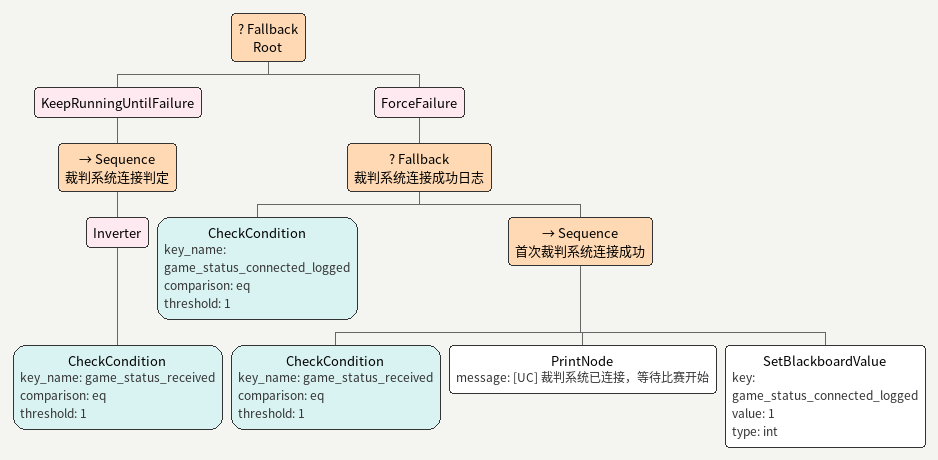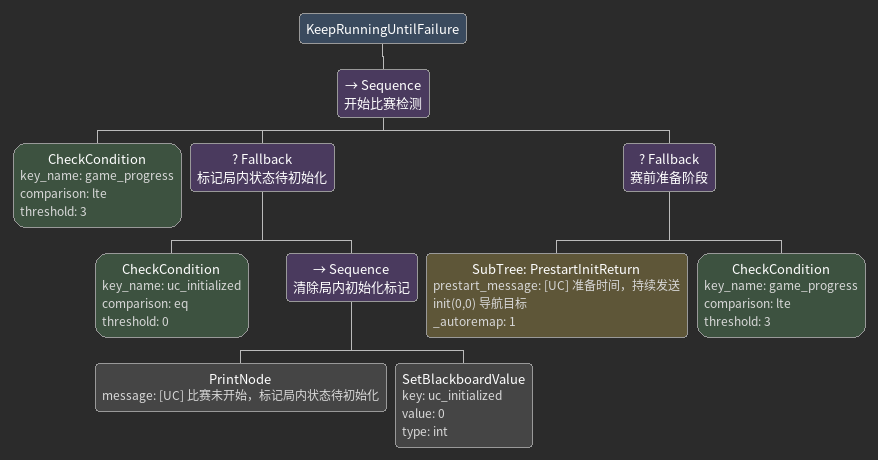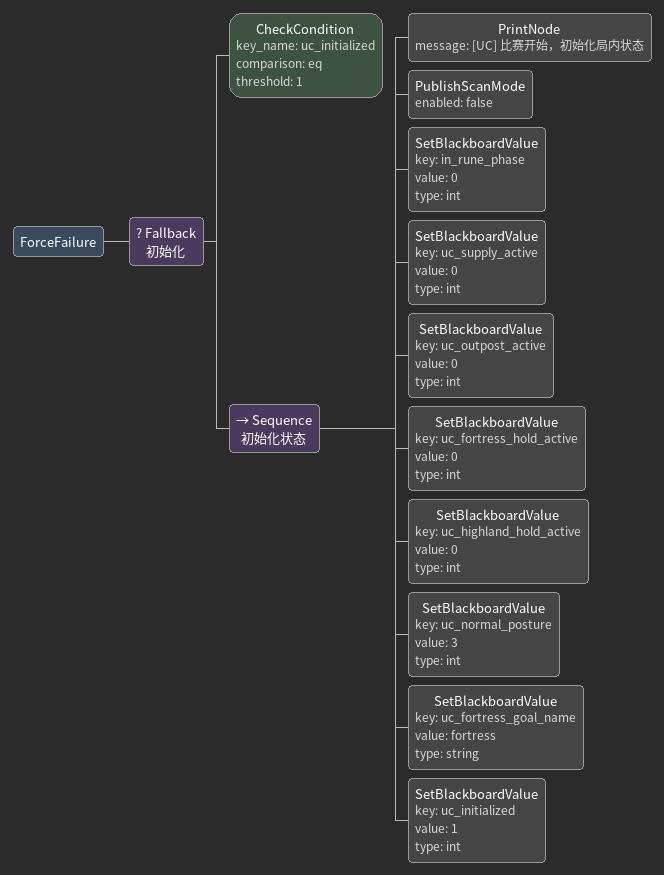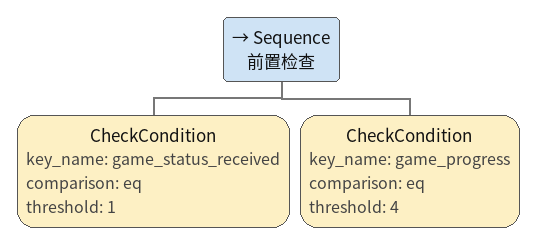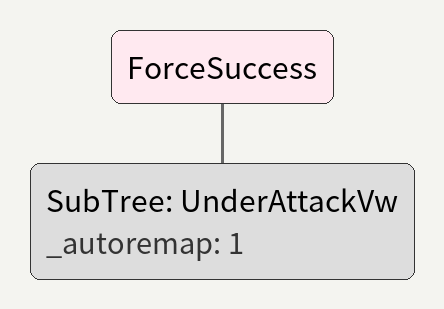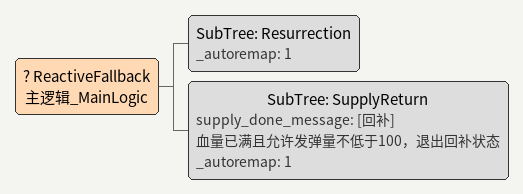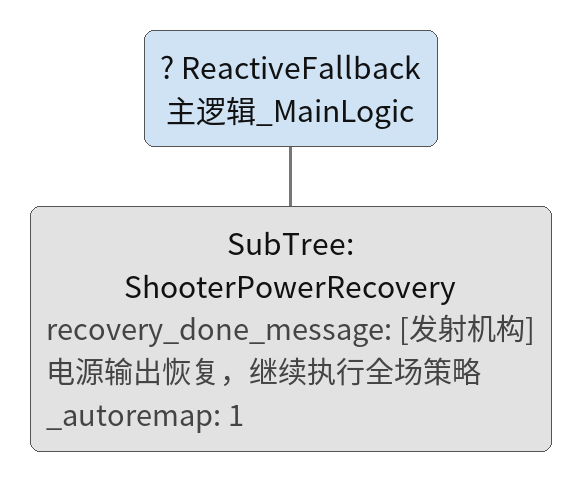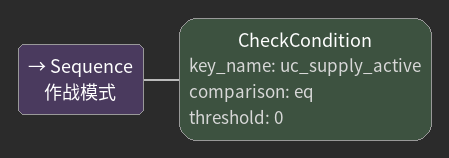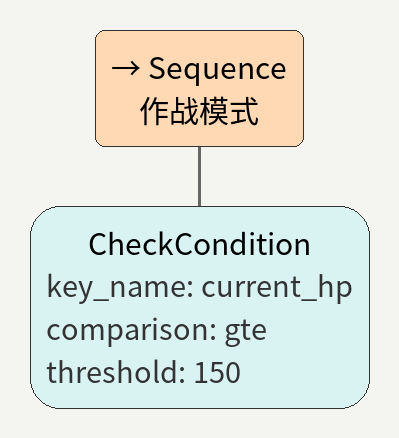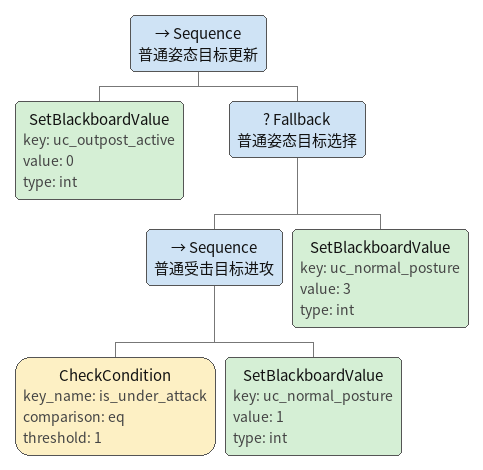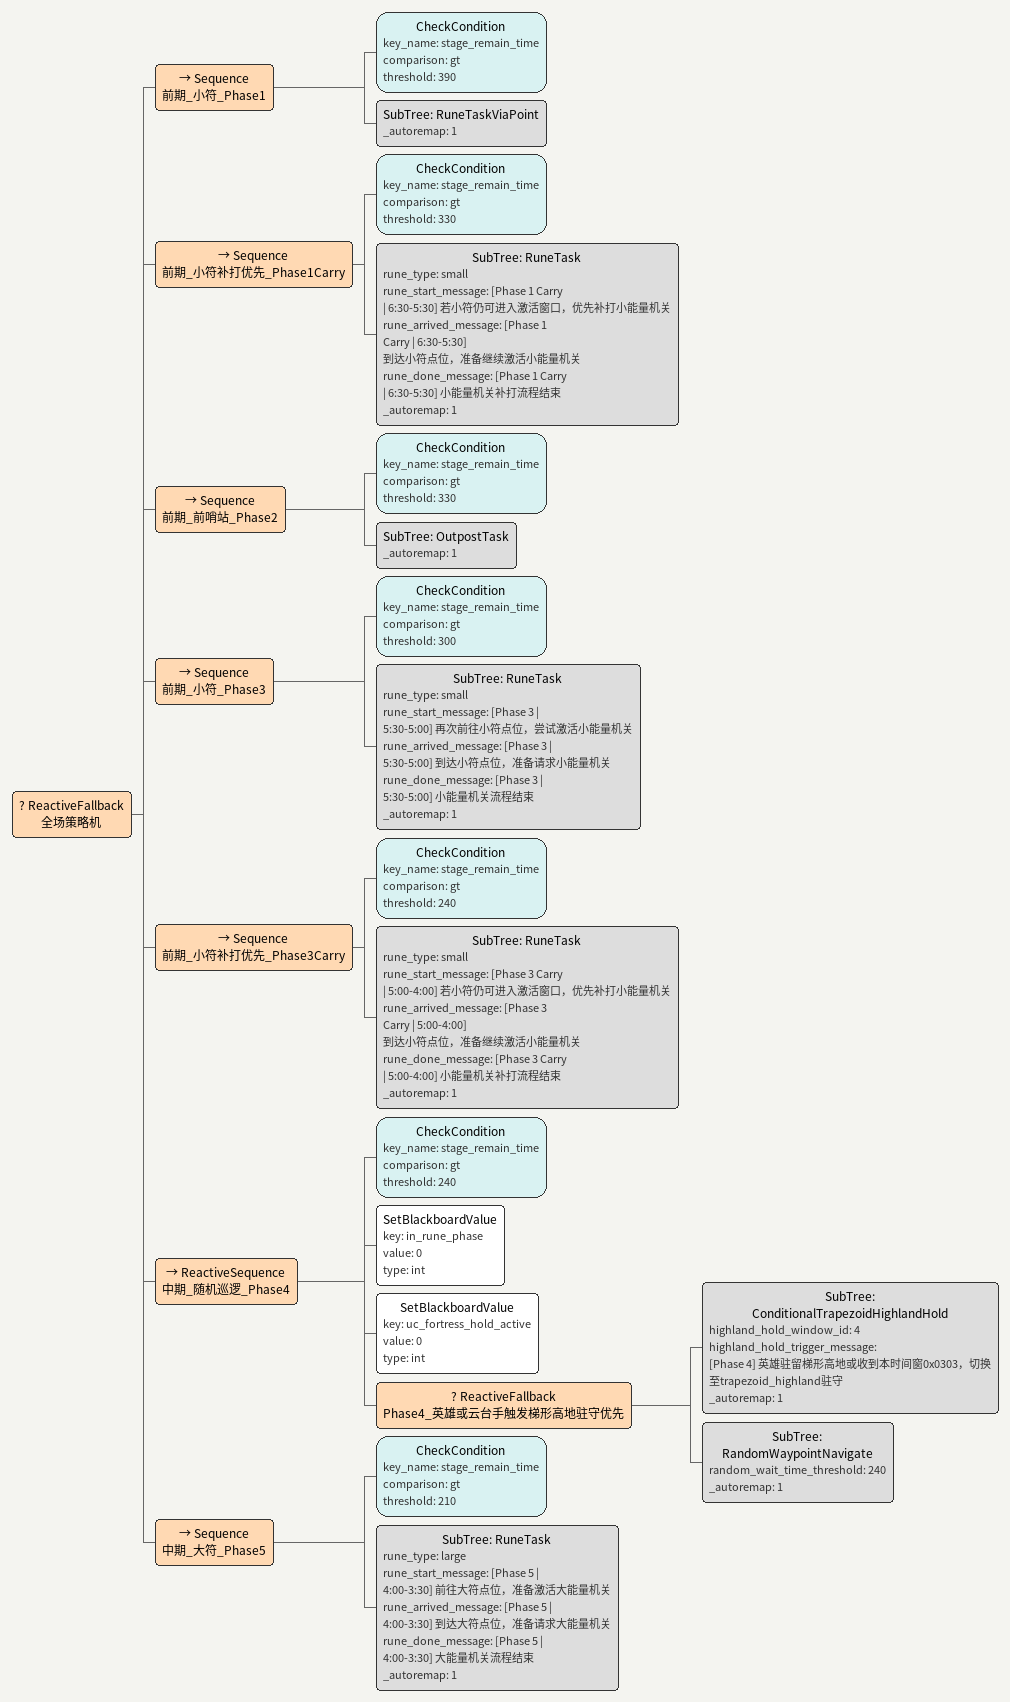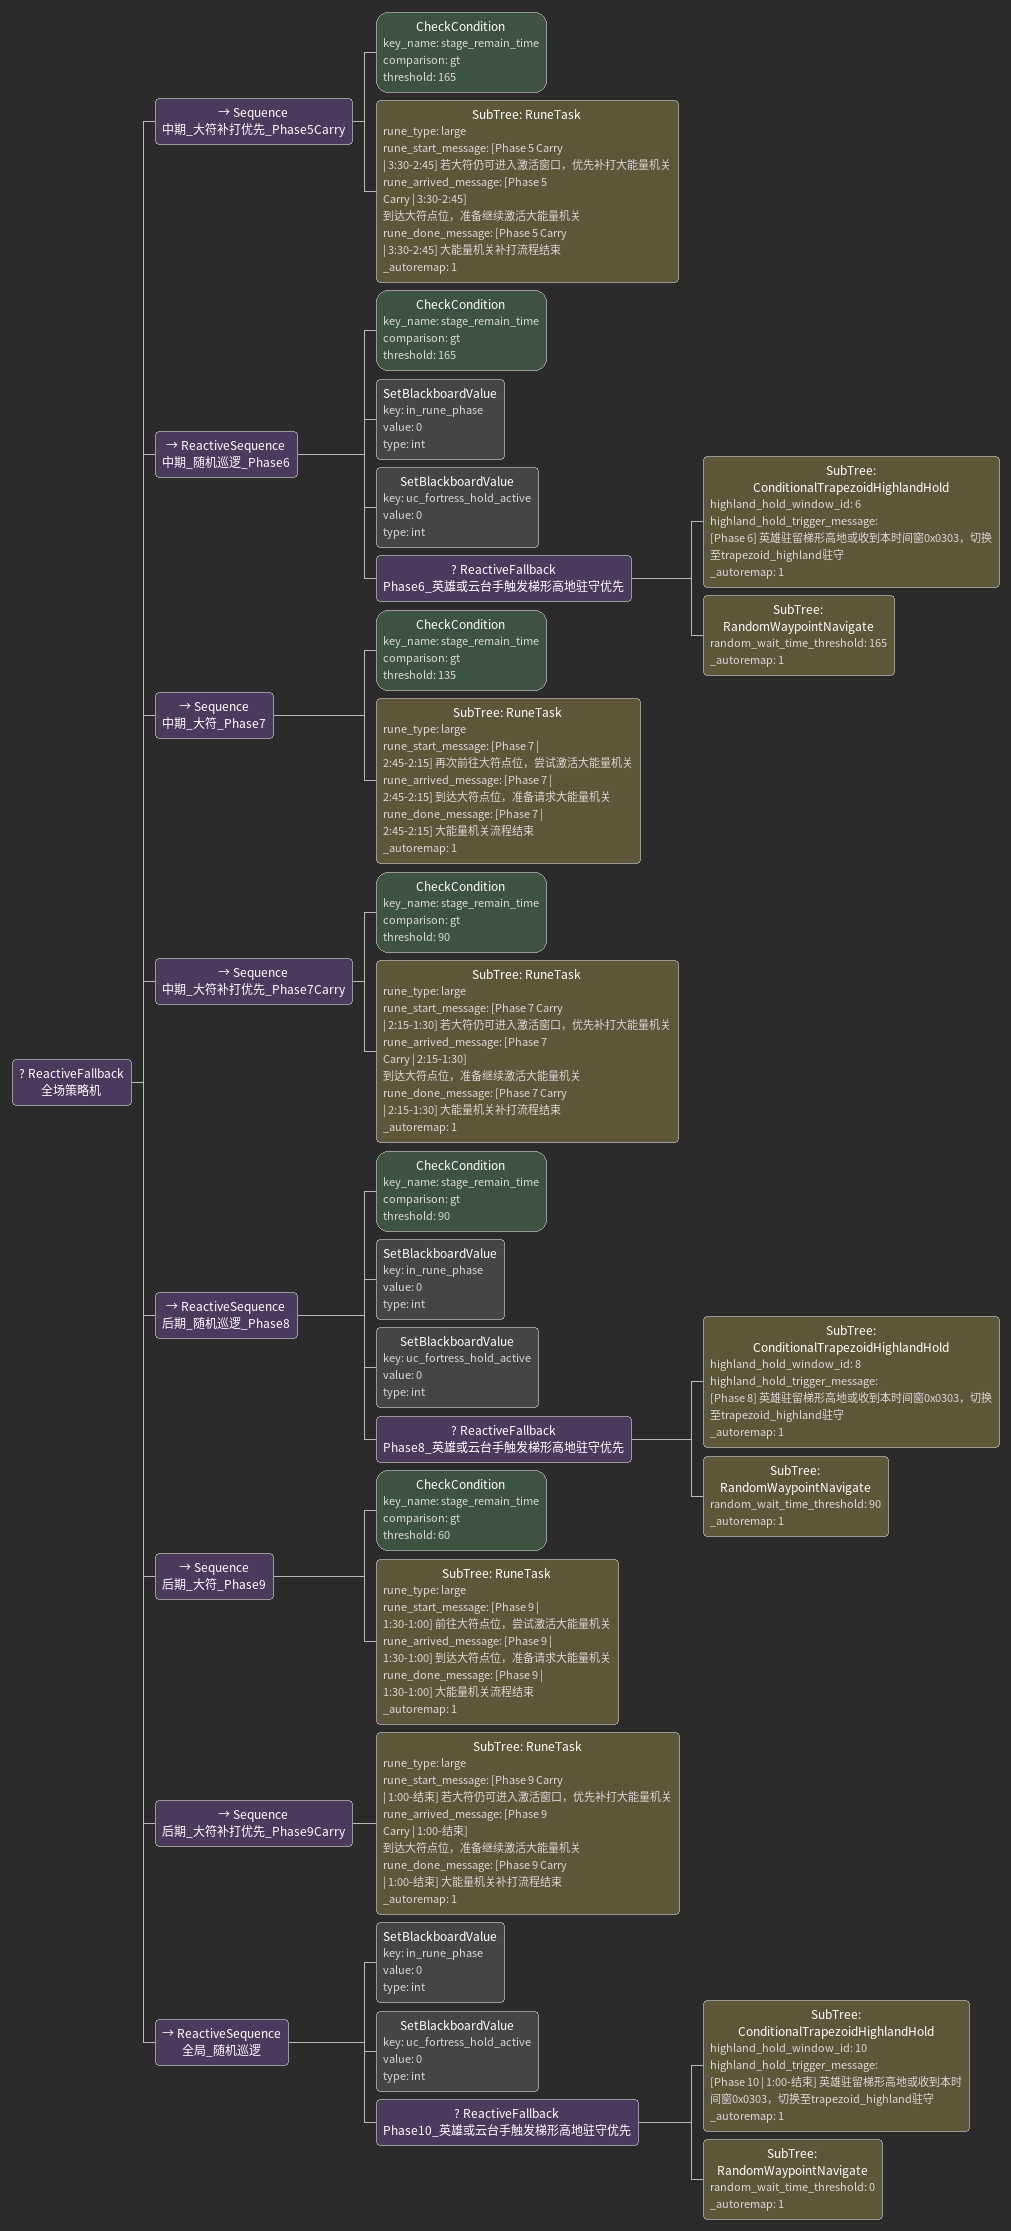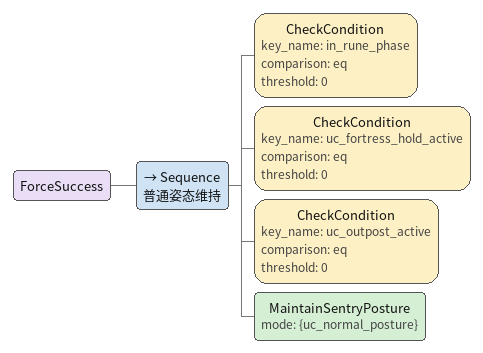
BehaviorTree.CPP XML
<Fallback name="Root">
  <KeepRunningUntilFailure>
    <Sequence name="裁判系统连接判定">
      <Inverter>
        <CheckCondition key_name="game_status_received" comparison="eq" threshold="1"/>
      </Inverter>
    </Sequence>
  </KeepRunningUntilFailure>

  <ForceFailure>
    <Fallback name="裁判系统连接成功日志">
      <CheckCondition key_name="game_status_connected_logged" comparison="eq" threshold="1"/>
      <Sequence name="首次裁判系统连接成功">
        <CheckCondition key_name="game_status_received" comparison="eq" threshold="1"/>
        <PrintNode message="[UC] 裁判系统已连接，等待比赛开始"/>
        <SetBlackboardValue key="game_status_connected_logged" value="1" type="int"/>
      </Sequence>
    </Fallback>
  </ForceFailure>
</Fallback>

<KeepRunningUntilFailure>
  <Sequence name="开始比赛检测">
    <CheckCondition key_name="game_progress" comparison="lte" threshold="3"/>
    <Fallback name="标记局内状态待初始化">
      <CheckCondition key_name="uc_initialized" comparison="eq" threshold="0"/>
      <Sequence name="清除局内初始化标记">
        <PrintNode message="[UC] 比赛未开始，标记局内状态待初始化"/>
        <SetBlackboardValue key="uc_initialized" value="0" type="int"/>
      </Sequence>
    </Fallback>
    <Fallback name="赛前准备阶段">
      <SubTree ID="PrestartInitReturn" prestart_message="[UC] 准备时间，持续发送 init(0,0) 导航目标" _autoremap="1"/>
      <CheckCondition key_name="game_progress" comparison="lte" threshold="3"/>
    </Fallback>
  </Sequence>
</KeepRunningUntilFailure>

<ForceFailure>
  <Fallback name="初始化">
    <CheckCondition key_name="uc_initialized" comparison="eq" threshold="1"/>
    <Sequence name="初始化状态">
      <PrintNode message="[UC] 比赛开始，初始化局内状态"/>
      <PublishScanMode enabled="false"/>
      <SetBlackboardValue key="in_rune_phase" value="0" type="int"/>
      <SetBlackboardValue key="uc_supply_active" value="0" type="int"/>
      <SetBlackboardValue key="uc_outpost_active" value="0" type="int"/>
      <SetBlackboardValue key="uc_fortress_hold_active" value="0" type="int"/>
      <SetBlackboardValue key="uc_highland_hold_active" value="0" type="int"/>
      <SetBlackboardValue key="uc_normal_posture" value="3" type="int"/>
      <SetBlackboardValue key="uc_fortress_goal_name" value="fortress" type="string"/>
      <SetBlackboardValue key="uc_initialized" value="1" type="int"/>
    </Sequence>
  </Fallback>
</ForceFailure>

<Sequence name="前置检查">
  <CheckCondition key_name="game_status_received" comparison="eq" threshold="1"/>
  <CheckCondition key_name="game_progress" comparison="eq" threshold="4"/>
</Sequence>

<ForceSuccess>
  <SubTree ID="UnderAttackVw" _autoremap="1"/>
</ForceSuccess>

<ReactiveFallback name="主逻辑_MainLogic">
  <SubTree ID="Resurrection" _autoremap="1"/>

  <SubTree ID="SupplyReturn" supply_done_message="[回补] 血量已满且允许发弹量不低于100，退出回补状态" _autoremap="1"/>
</ReactiveFallback>

<ReactiveFallback name="主逻辑_MainLogic">
  <SubTree ID="ShooterPowerRecovery" recovery_done_message="[发射机构] 电源输出恢复，继续执行全场策略" _autoremap="1"/>
</ReactiveFallback>

<Sequence name="作战模式">
  <CheckCondition key_name="uc_supply_active" comparison="eq" threshold="0"/>
</Sequence>

<Sequence name="作战模式">
  <CheckCondition key_name="current_hp" comparison="gte" threshold="150"/>
</Sequence>

<Sequence name="普通姿态目标更新">
  <SetBlackboardValue key="uc_outpost_active" value="0" type="int"/>
  <Fallback name="普通姿态目标选择">
    <Sequence name="普通受击目标进攻">
      <CheckCondition key_name="is_under_attack" comparison="eq" threshold="1"/>
      <SetBlackboardValue key="uc_normal_posture" value="1" type="int"/>
    </Sequence>
    <SetBlackboardValue key="uc_normal_posture" value="3" type="int"/>
  </Fallback>
</Sequence>

<ReactiveFallback name="全场策略机">
  <Sequence name="前期_小符_Phase1">
    <CheckCondition key_name="stage_remain_time" comparison="gt" threshold="390"/>
    <SubTree ID="RuneTaskViaPoint" _autoremap="1"/>
  </Sequence>

  <Sequence name="前期_小符补打优先_Phase1Carry">
    <CheckCondition key_name="stage_remain_time" comparison="gt" threshold="330"/>
    <SubTree ID="RuneTask" rune_type="small" rune_start_message="[Phase 1 Carry | 6:30-5:30] 若小符仍可进入激活窗口，优先补打小能量机关" rune_arrived_message="[Phase 1 Carry | 6:30-5:30] 到达小符点位，准备继续激活小能量机关" rune_done_message="[Phase 1 Carry | 6:30-5:30] 小能量机关补打流程结束" _autoremap="1"/>
  </Sequence>

  <Sequence name="前期_前哨站_Phase2">
    <CheckCondition key_name="stage_remain_time" comparison="gt" threshold="330"/>
    <SubTree ID="OutpostTask" _autoremap="1"/>
  </Sequence>

  <Sequence name="前期_小符_Phase3">
    <CheckCondition key_name="stage_remain_time" comparison="gt" threshold="300"/>
    <SubTree ID="RuneTask" rune_type="small" rune_start_message="[Phase 3 | 5:30-5:00] 再次前往小符点位，尝试激活小能量机关" rune_arrived_message="[Phase 3 | 5:30-5:00] 到达小符点位，准备请求小能量机关" rune_done_message="[Phase 3 | 5:30-5:00] 小能量机关流程结束" _autoremap="1"/>
  </Sequence>

  <Sequence name="前期_小符补打优先_Phase3Carry">
    <CheckCondition key_name="stage_remain_time" comparison="gt" threshold="240"/>
    <SubTree ID="RuneTask" rune_type="small" rune_start_message="[Phase 3 Carry | 5:00-4:00] 若小符仍可进入激活窗口，优先补打小能量机关" rune_arrived_message="[Phase 3 Carry | 5:00-4:00] 到达小符点位，准备继续激活小能量机关" rune_done_message="[Phase 3 Carry | 5:00-4:00] 小能量机关补打流程结束" _autoremap="1"/>
  </Sequence>

  <ReactiveSequence name="中期_随机巡逻_Phase4">
    <CheckCondition key_name="stage_remain_time" comparison="gt" threshold="240"/>
    <SetBlackboardValue key="in_rune_phase" value="0" type="int"/>
    <SetBlackboardValue key="uc_fortress_hold_active" value="0" type="int"/>
    <ReactiveFallback name="Phase4_英雄或云台手触发梯形高地驻守优先">
      <SubTree ID="ConditionalTrapezoidHighlandHold" highland_hold_window_id="4" highland_hold_trigger_message="[Phase 4] 英雄驻留梯形高地或收到本时间窗0x0303，切换至trapezoid_highland驻守" _autoremap="1"/>
      <SubTree ID="RandomWaypointNavigate" random_wait_time_threshold="240" _autoremap="1"/>
    </ReactiveFallback>
  </ReactiveSequence>

  <Sequence name="中期_大符_Phase5">
    <CheckCondition key_name="stage_remain_time" comparison="gt" threshold="210"/>
    <SubTree ID="RuneTask" rune_type="large" rune_start_message="[Phase 5 | 4:00-3:30] 前往大符点位，准备激活大能量机关" rune_arrived_message="[Phase 5 | 4:00-3:30] 到达大符点位，准备请求大能量机关" rune_done_message="[Phase 5 | 4:00-3:30] 大能量机关流程结束" _autoremap="1"/>
  </Sequence>
</ReactiveFallback>

<ReactiveFallback name="全场策略机">
  <Sequence name="中期_大符补打优先_Phase5Carry">
    <CheckCondition key_name="stage_remain_time" comparison="gt" threshold="165"/>
    <SubTree ID="RuneTask" rune_type="large" rune_start_message="[Phase 5 Carry | 3:30-2:45] 若大符仍可进入激活窗口，优先补打大能量机关" rune_arrived_message="[Phase 5 Carry | 3:30-2:45] 到达大符点位，准备继续激活大能量机关" rune_done_message="[Phase 5 Carry | 3:30-2:45] 大能量机关补打流程结束" _autoremap="1"/>
  </Sequence>

  <ReactiveSequence name="中期_随机巡逻_Phase6">
    <CheckCondition key_name="stage_remain_time" comparison="gt" threshold="165"/>
    <SetBlackboardValue key="in_rune_phase" value="0" type="int"/>
    <SetBlackboardValue key="uc_fortress_hold_active" value="0" type="int"/>
    <ReactiveFallback name="Phase6_英雄或云台手触发梯形高地驻守优先">
      <SubTree ID="ConditionalTrapezoidHighlandHold" highland_hold_window_id="6" highland_hold_trigger_message="[Phase 6] 英雄驻留梯形高地或收到本时间窗0x0303，切换至trapezoid_highland驻守" _autoremap="1"/>
      <SubTree ID="RandomWaypointNavigate" random_wait_time_threshold="165" _autoremap="1"/>
    </ReactiveFallback>
  </ReactiveSequence>

  <Sequence name="中期_大符_Phase7">
    <CheckCondition key_name="stage_remain_time" comparison="gt" threshold="135"/>
    <SubTree ID="RuneTask" rune_type="large" rune_start_message="[Phase 7 | 2:45-2:15] 再次前往大符点位，尝试激活大能量机关" rune_arrived_message="[Phase 7 | 2:45-2:15] 到达大符点位，准备请求大能量机关" rune_done_message="[Phase 7 | 2:45-2:15] 大能量机关流程结束" _autoremap="1"/>
  </Sequence>

  <Sequence name="中期_大符补打优先_Phase7Carry">
    <CheckCondition key_name="stage_remain_time" comparison="gt" threshold="90"/>
    <SubTree ID="RuneTask" rune_type="large" rune_start_message="[Phase 7 Carry | 2:15-1:30] 若大符仍可进入激活窗口，优先补打大能量机关" rune_arrived_message="[Phase 7 Carry | 2:15-1:30] 到达大符点位，准备继续激活大能量机关" rune_done_message="[Phase 7 Carry | 2:15-1:30] 大能量机关补打流程结束" _autoremap="1"/>
  </Sequence>

  <ReactiveSequence name="后期_随机巡逻_Phase8">
    <CheckCondition key_name="stage_remain_time" comparison="gt" threshold="90"/>
    <SetBlackboardValue key="in_rune_phase" value="0" type="int"/>
    <SetBlackboardValue key="uc_fortress_hold_active" value="0" type="int"/>
    <ReactiveFallback name="Phase8_英雄或云台手触发梯形高地驻守优先">
      <SubTree ID="ConditionalTrapezoidHighlandHold" highland_hold_window_id="8" highland_hold_trigger_message="[Phase 8] 英雄驻留梯形高地或收到本时间窗0x0303，切换至trapezoid_highland驻守" _autoremap="1"/>
      <SubTree ID="RandomWaypointNavigate" random_wait_time_threshold="90" _autoremap="1"/>
    </ReactiveFallback>
  </ReactiveSequence>

  <Sequence name="后期_大符_Phase9">
    <CheckCondition key_name="stage_remain_time" comparison="gt" threshold="60"/>
    <SubTree ID="RuneTask" rune_type="large" rune_start_message="[Phase 9 | 1:30-1:00] 前往大符点位，尝试激活大能量机关" rune_arrived_message="[Phase 9 | 1:30-1:00] 到达大符点位，准备请求大能量机关" rune_done_message="[Phase 9 | 1:30-1:00] 大能量机关流程结束" _autoremap="1"/>
  </Sequence>

  <Sequence name="后期_大符补打优先_Phase9Carry">
    <SubTree ID="RuneTask" rune_type="large" rune_start_message="[Phase 9 Carry | 1:00-结束] 若大符仍可进入激活窗口，优先补打大能量机关" rune_arrived_message="[Phase 9 Carry | 1:00-结束] 到达大符点位，准备继续激活大能量机关" rune_done_message="[Phase 9 Carry | 1:00-结束] 大能量机关补打流程结束" _autoremap="1"/>
  </Sequence>

  <ReactiveSequence name="全局_随机巡逻">
    <SetBlackboardValue key="in_rune_phase" value="0" type="int"/>
    <SetBlackboardValue key="uc_fortress_hold_active" value="0" type="int"/>
    <ReactiveFallback name="Phase10_英雄或云台手触发梯形高地驻守优先">
      <SubTree ID="ConditionalTrapezoidHighlandHold" highland_hold_window_id="10" highland_hold_trigger_message="[Phase 10 | 1:00-结束] 英雄驻留梯形高地或收到本时间窗0x0303，切换至trapezoid_highland驻守" _autoremap="1"/>
      <SubTree ID="RandomWaypointNavigate" random_wait_time_threshold="0" _autoremap="1"/>
    </ReactiveFallback>
  </ReactiveSequence>
</ReactiveFallback>

<ForceSuccess>
  <Sequence name="普通姿态维持">
    <CheckCondition key_name="in_rune_phase" comparison="eq" threshold="0"/>
    <CheckCondition key_name="uc_fortress_hold_active" comparison="eq" threshold="0"/>
    <CheckCondition key_name="uc_outpost_active" comparison="eq" threshold="0"/>
    <MaintainSentryPosture mode="{uc_normal_posture}"/>
  </Sequence>
</ForceSuccess>
